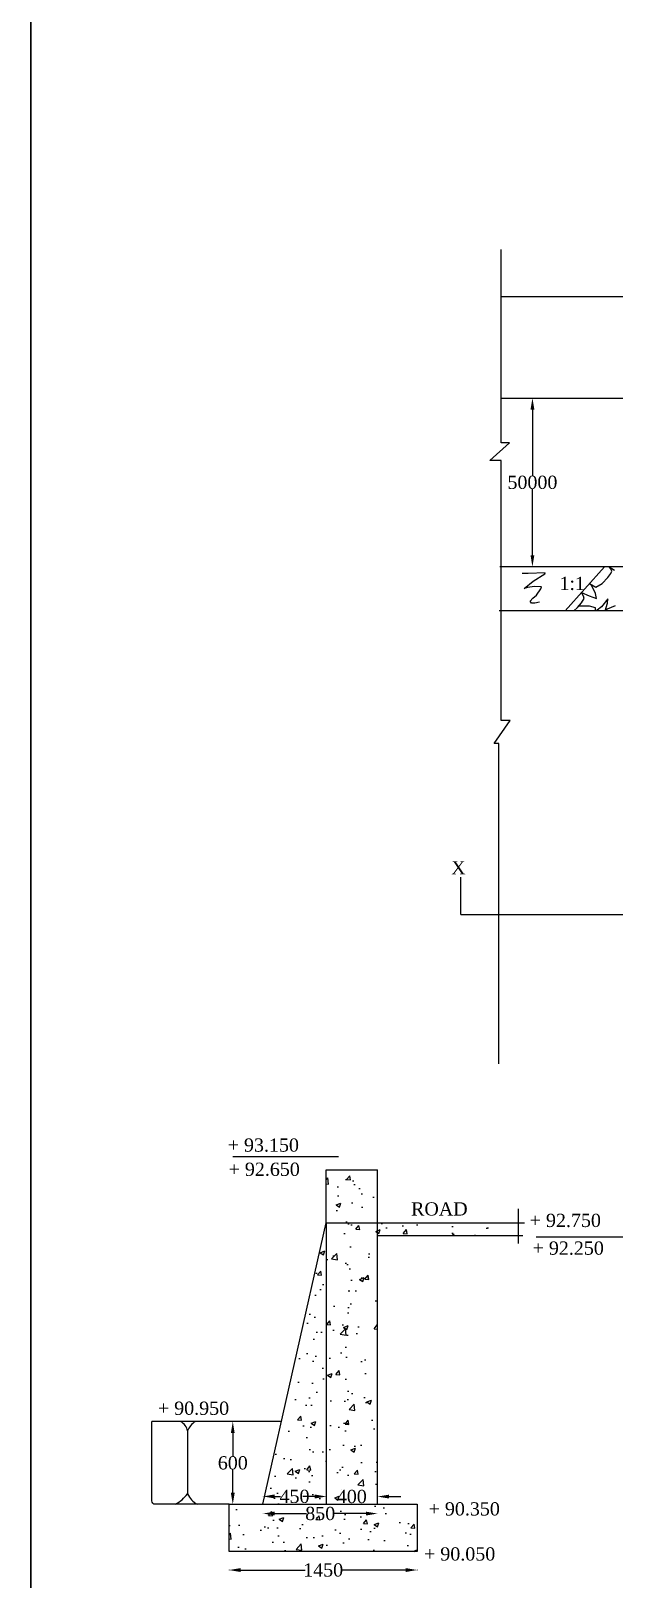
# Model space of a CAD drawing. Header units: millimetres. Extents: x 5087 to 179625, y 5031 to 118555.
# Drawn here: x 5087 to 22713, y 31045 to 77848 of the extents above; entities that cross this region are included whole.
import ezdxf

# ---------------------------------------------------------------- set-up
doc = ezdxf.new("R2010")
doc.units = ezdxf.units.MM
doc.header["$MEASUREMENT"] = 0
for name, color, linetype in [('DIM', 5, 'Continuous'), ('DO LINE', 3, 'Continuous'), ('DWG.LINE', 10, 'Continuous'), ('HATCH', 2, 'Continuous'), ('TEXT', 7, 'Continuous')]:
    doc.layers.add(name, color=color, linetype=linetype)
doc.layers.add('TITLE', color=7, linetype='Continuous', lineweight=30)
doc.styles.get("Standard").update_dxf_attribs({"font": 'TIMES.TTF', "height": 400})
doc.dimstyles.get("Standard").update_dxf_attribs({"dimtxt": 400, "dimasz": 350, "dimexe": 0.18, "dimexo": 0.0625, "dimgap": 0.09, "dimtad": 0, "dimtih": 1, "dimtoh": 1, "dimdec": 0, "dimzin": 0, "dimdsep": 46, "dimtxsty": 'Standard', "dimcen": 300, "dimclrd": 5, "dimclre": 5, "dimclrt": 4, "dimadec": 0, "dimazin": 0, "dimtfac": 1, "dimtdec": 0, "dimtofl": 0, "dimtmove": 0, "dimatfit": 3, "dimfxl": 5, "dimfxlon": 1, "dimtolj": 1, "dimtzin": 0, "dimarcsym": 0})

# ---------------------------------------------------------------- blocks, each defined once
blk = doc.blocks.new('*D36')
at = {"layer": 'Defpoints', "color": 0, "ltscale": 0.2}
for p in [(20246, 66751), (20246, 66751), (20385, 61649)]:
    blk.add_point(p, dxfattribs=at)
at = {"layer": 'DIM', "color": 5, "lineweight": -2, "ltscale": 0.2}
for p, q in [((20246, 66751), (20246, 66751)), ((20246, 66401), (20246, 64403)), ((20246, 61999), (20246, 63996)), ((20251, 61649), (20246, 61649))]:
    blk.add_line(p, q, dxfattribs=at)
at = {"layer": 'DIM', "color": 5, "ltscale": 0.2}
for points in [[(20188, 66401), (20305, 66401), (20246, 66751)], [(20188, 61999), (20305, 61999), (20246, 61649)]]:
    blk.add_solid(points, dxfattribs=at)
at = {"layer": 'DIM', "color": 4, "ltscale": 0.2, "insert": (20246, 64200), "char_height": 400, "attachment_point": 5}
blk.add_mtext('\\A1;50000', dxfattribs=at)
blk = doc.blocks.new('*D72')
at = {"layer": 'Defpoints', "color": 0, "ltscale": 0.2}
for p in [(11143, 35805), (11188, 35805), (11162, 33305)]:
    blk.add_point(p, dxfattribs=at)
at = {"layer": 'DIM', "color": 5, "lineweight": -2, "ltscale": 0.2}
for p, q in [((11183, 35805), (11188, 35805)), ((11188, 35455), (11188, 34758)), ((11188, 33655), (11188, 34351)), ((11183, 33305), (11188, 33305))]:
    blk.add_line(p, q, dxfattribs=at)
at = {"layer": 'DIM', "color": 5, "ltscale": 0.2}
for points in [[(11129, 35455), (11246, 35455), (11188, 35805)], [(11129, 33655), (11246, 33655), (11188, 33305)]]:
    blk.add_solid(points, dxfattribs=at)
at = {"layer": 'DIM', "color": 4, "ltscale": 0.2, "insert": (11188, 34555), "char_height": 400, "attachment_point": 5}
blk.add_mtext('\\A1;600', dxfattribs=at)
blk = doc.blocks.new('*D73')
at = {"layer": 'Defpoints', "color": 0, "ltscale": 0.2}
for p in [(12099, 33305), (15563, 33305), (15563, 33024)]:
    blk.add_point(p, dxfattribs=at)
at = {"layer": 'DIM', "color": 5, "lineweight": -2, "ltscale": 0.2}
for p, q in [((12099, 33029), (12099, 33024)), ((12449, 33024), (13417, 33024)), ((15213, 33024), (14246, 33024)), ((15563, 33029), (15563, 33024))]:
    blk.add_line(p, q, dxfattribs=at)
at = {"layer": 'DIM', "color": 5, "ltscale": 0.2}
for points in [[(12449, 33082), (12449, 32966), (12099, 33024)], [(15213, 33082), (15213, 32966), (15563, 33024)]]:
    blk.add_solid(points, dxfattribs=at)
at = {"layer": 'DIM', "color": 4, "ltscale": 0.2, "insert": (13831, 33024), "char_height": 400, "attachment_point": 5}
blk.add_mtext('\\A1;850', dxfattribs=at)
blk = doc.blocks.new('*D74')
at = {"layer": 'Defpoints', "color": 0, "ltscale": 0.2}
for p in [(12099, 33305), (14009, 33542), (14009, 33305)]:
    blk.add_point(p, dxfattribs=at)
at = {"layer": 'DIM', "color": 5, "lineweight": -2, "ltscale": 0.2}
for p, q in [((12099, 33537), (12099, 33543)), ((12449, 33542), (12626, 33542)), ((13659, 33542), (13482, 33542)), ((14009, 33537), (14009, 33543))]:
    blk.add_line(p, q, dxfattribs=at)
at = {"layer": 'DIM', "color": 5, "ltscale": 0.2}
for points in [[(12449, 33601), (12449, 33484), (12099, 33542)], [(13659, 33601), (13659, 33484), (14009, 33542)]]:
    blk.add_solid(points, dxfattribs=at)
at = {"layer": 'DIM', "color": 4, "ltscale": 0.2, "insert": (13054, 33542), "char_height": 400, "attachment_point": 5}
blk.add_mtext('\\A1;450', dxfattribs=at)
blk = doc.blocks.new('*D75')
at = {"layer": 'Defpoints', "color": 0, "ltscale": 0.2}
for p in [(14009, 33305), (15563, 33537), (15563, 33305)]:
    blk.add_point(p, dxfattribs=at)
at = {"layer": 'DIM', "color": 5, "lineweight": -2, "ltscale": 0.2}
for p, q in [((13659, 33537), (13309, 33537)), ((14009, 33532), (14009, 33538)), ((15563, 33532), (15563, 33538)), ((15913, 33537), (16263, 33537))]:
    blk.add_line(p, q, dxfattribs=at)
at = {"layer": 'DIM', "color": 5, "ltscale": 0.2}
for points in [[(13659, 33596), (13659, 33479), (14009, 33537)], [(15913, 33596), (15913, 33479), (15563, 33537)]]:
    blk.add_solid(points, dxfattribs=at)
at = {"layer": 'DIM', "color": 4, "ltscale": 0.2, "insert": (14786, 33537), "char_height": 400, "attachment_point": 5}
blk.add_mtext('\\A1;400', dxfattribs=at)
blk = doc.blocks.new('*D76')
at = {"layer": 'Defpoints', "color": 0, "ltscale": 0.2}
for p in [(11075, 31875), (16763, 31875), (16763, 31317)]:
    blk.add_point(p, dxfattribs=at)
at = {"layer": 'DIM', "color": 5, "lineweight": -2, "ltscale": 0.2}
for p, q in [((11075, 31322), (11075, 31317)), ((11425, 31317), (13373, 31317)), ((16413, 31317), (14465, 31317)), ((16763, 31322), (16763, 31317))]:
    blk.add_line(p, q, dxfattribs=at)
at = {"layer": 'DIM', "color": 5, "ltscale": 0.2}
for points in [[(11425, 31375), (11425, 31258), (11075, 31317)], [(16413, 31375), (16413, 31258), (16763, 31317)]]:
    blk.add_solid(points, dxfattribs=at)
at = {"layer": 'DIM', "color": 4, "ltscale": 0.2, "insert": (13919, 31317), "char_height": 400, "attachment_point": 5}
blk.add_mtext('\\A1;1450', dxfattribs=at)

msp = doc.modelspace()

# ---------------------------------------------------------------- hatches: boundary and pattern name
at = {"layer": 'HATCH', "ltscale": 0.2}
h = msp.add_hatch(dxfattribs=at)
h.set_pattern_fill('AR-CONC', color=256, scale=200, style=0)
h.paths.add_polyline_path([(16762.7, 33305.1), (11075.5, 33305.1), (11075.5, 31874.7), (16762.7, 31874.7)])
h.paths.add_polyline_path([(15563.4, 41818.9), (14009, 41818.9), (14009, 33305.1), (15563.4, 33305.1)])
h.paths.add_polyline_path([(14009, 41818.9), (12099.1, 33305.1), (14009, 33305.1)])
h.paths.add_polyline_path([(15563.4, 43416.6), (14009, 43416.6), (14009, 41818.9), (15563.4, 41818.9)])
h.paths.add_polyline_path([(19821.6, 41818.9), (15563.4, 41818.9), (15563.4, 41429), (19821.6, 41429), (19821.6, 41536.8)])
h.paths.add_polyline_path([(14258.4, 33840.9), (15314, 33840.9), (15314, 33234), (14258.4, 33234)], flags=9)
h.paths.add_polyline_path([(12526.2, 33845.9), (13581.9, 33845.9), (13581.9, 33239), (12526.2, 33239)], flags=9)

# ---------------------------------------------------------------- linework, layer by layer
at = {"layer": 'DO LINE', "ltscale": 0.2}
for points in [[(18086, 51137.5), (18086, 52263.6)], [(18086, 51137.5), (108115.1, 51137.5), (108115.1, 51987.9)], [(14009, 41818.9), (14009, 43416.6), (15563.4, 43416.6)], [(15563.4, 41818.9), (15563.4, 43416.6)], [(14009, 41818.9), (14009, 33305.1)]]:
    msp.add_lwpolyline(points, dxfattribs=at)
at = {"layer": 'DWG.LINE', "ltscale": 0.2}
for p, q in [((14009, 41818.9), (20009.9, 41818.9)), ((15563.4, 33305.1), (15563.4, 41818.9))]:
    msp.add_line(p, q, dxfattribs=at)
for points in [[(19305.5, 69822.1), (31584, 69822.1, 0.4142136), (32584, 70822.1), (32584, 75501.7)], [(19305.5, 66751.3), (33986.7, 66751.3, 0.4142136), (35686.7, 68451.3), (35686.7, 75356.5)], [(11075.5, 33305.1), (8842, 33305.1, -0.4142136), (8742, 33405.1), (8742, 35804.6)]]:
    msp.add_lwpolyline(points, format="xyb", dxfattribs=at)
for points in [[(19230.6, 46619.4), (19230.6, 56308.4), (19090.9, 56308.4), (19576.8, 57005.9), (19302.3, 57005.9), (19302.3, 64865.2), (18963.3, 64865.2), (19549.4, 65400.1), (19305.5, 65400.1), (19305.5, 71237.2)], [(46037.8, 56976.9), (26695.2, 61648.5), (19261.2, 61648.5)], [(21233.3, 60313), (22424.1, 61648.5)], [(46037.8, 56475.3), (40917.8, 57127.3), (27590.6, 60313), (19238.1, 60313)], [(11189.6, 43822.1), (14383.9, 43822.1)], [(19821.6, 41191.6), (19821.6, 41536.8), (19821.6, 42239.4)], [(12099.1, 33305.1), (14009, 41818.9)], [(15563.4, 41429), (19952.3, 41429)], [(20362.1, 41392.1), (23096.9, 41392.1)], [(12659.8, 35804.6), (8742, 35804.6)], [(9821.2, 35521.7), (9821.2, 33619.6)]]:
    msp.add_lwpolyline(points, dxfattribs=at)
msp.add_lwpolyline([(11075.5, 33305.1), (16762.7, 33305.1), (16762.7, 31874.7), (11075.5, 31874.7)], close=True, dxfattribs=at)
for centre, radius, start, end in [((9396.5, 35433.3), 433.8, 11.7552, 58.86062), ((10366.1, 35315.5), 582.6, 122.90622, 159.26684), ((8856.6, 34364.4), 1218.7, 299.63415, 322.32953), ((10429.3, 33894.2), 667.3, 204.30363, 241.99834)]:
    msp.add_arc(centre, radius, start, end, dxfattribs=at)
at = {"layer": 'HATCH', "ltscale": 0.2}
for points in [[(20464.4, 60583.5), (20314.9, 60553.2), (20215.2, 60553.2), (20178.4, 60613.8), (20254.2, 60702.5), (20364.7, 60789), (20503.4, 60986), (20516.4, 61044.4), (20310.5, 61055.2), (20093.9, 61020.6), (20000.7, 60992.4), (20265, 61212.4), (20622.5, 61439.6), (20635.5, 61467.7), (20113.4, 61450.4), (19937.9, 61450.4)], [(21493.3, 60313), (21604.8, 60417), (21733.3, 60555), (21806, 60688.1), (21789, 60763.2), (21730.1, 60870.2), (21961.5, 60773.8), (22187, 60691.4), (22155.5, 60839.1), (22097.3, 60974.7), (22029.4, 61086.1), (21969.7, 61138.9), (22165.1, 61035.2), (22352.1, 61140.1), (22521.8, 61324.1), (22613.9, 61442.8), (22643, 61513), (22613.9, 61590.5), (22563, 61648.5), (22725.4, 61544.5)], [(22747.2, 60464.9), (22507.3, 60368.1), (22444.2, 60313), (22519.4, 60549.7), (22524.2, 60675.6), (22335.2, 60438.3), (22204.3, 60339), (22153.4, 60313), (22154.7, 60404.4), (21972.9, 60460), (21779, 60460), (21644.9, 60460)]]:
    msp.add_lwpolyline(points, dxfattribs=at)
at = {"layer": 'TITLE', "ltscale": 0.2}
msp.add_lwpolyline([(179434.6, 5031.4), (5086.6, 5031.4), (5086.6, 118555.1), (179434.6, 118555.1)], close=True, dxfattribs=at)

# ---------------------------------------------------------------- texts
at = {"layer": 'TEXT', "ltscale": 0.2}
for s, p in [('1:1', (21063.9, 60948.3)), ('X', (17790.4, 52348.3)), ('+ 93.150', (11034.6, 43965.6)), ('+ 92.650', (11061, 43234)), ('ROAD', (16576.5, 42035.2)), ('+ 92.750', (20163.2, 41688)), ('+ 92.250', (20251.5, 40850.7)), ('+ 90.950', (8924.2, 36009.5)), ('+ 90.350', (17107.8, 32965.9)), ('+ 90.050', (16969.4, 31603.8))]:
    msp.add_text(s, height=400, dxfattribs=at).set_placement(p)

# ---------------------------------------------------------------- dimensions: what is measured, and where the dimension line sits
at = {"layer": 'DIM', "ltscale": 0.2}
for base, p1, p2, text, picture, middle in [((20246.5, 66751.3), (20384.7, 61648.5), (20246.5, 66751.3), '50000', '*D36', (20246.5, 64199.9)), ((11187.7, 35804.6), (11162.2, 33305.1), (11143.2, 35804.6), '600', '*D72', (11187.7, 34554.8))]:
    dim = msp.add_linear_dim(base=base, p1=p1, p2=p2, angle=90, text=text, dimstyle='Standard', dxfattribs=at)
    dim.commit()
    dim.dimension.update_dxf_attribs({"geometry": picture, "text_midpoint": middle})
for base, p1, p2, text, picture, middle in [((14009, 33542.4), (12099.1, 33305.1), (14009, 33305.1), '450', '*D74', (13054.1, 33542.4)), ((15563.4, 33537.4), (14009, 33305.1), (15563.4, 33305.1), '400', '*D75', (14786.2, 33537.4)), ((15563.4, 33024.1), (12099.1, 33305.1), (15563.4, 33305.1), '850', '*D73', (13831.3, 33024.1))]:
    dim = msp.add_linear_dim(base=base, p1=p1, p2=p2, text=text, dimstyle='Standard', dxfattribs=at)
    dim.commit()
    dim.dimension.update_dxf_attribs({"geometry": picture, "text_midpoint": middle})
dim = msp.add_aligned_dim(p1=(11075.5, 31874.7), p2=(16762.7, 31874.7), distance=-557.9, text='1450', dimstyle='Standard', dxfattribs=at)
dim.commit()
dim.dimension.update_dxf_attribs({"geometry": '*D76', "text_midpoint": (13919.1, 31316.8)})

doc.saveas('drawing.dxf')
